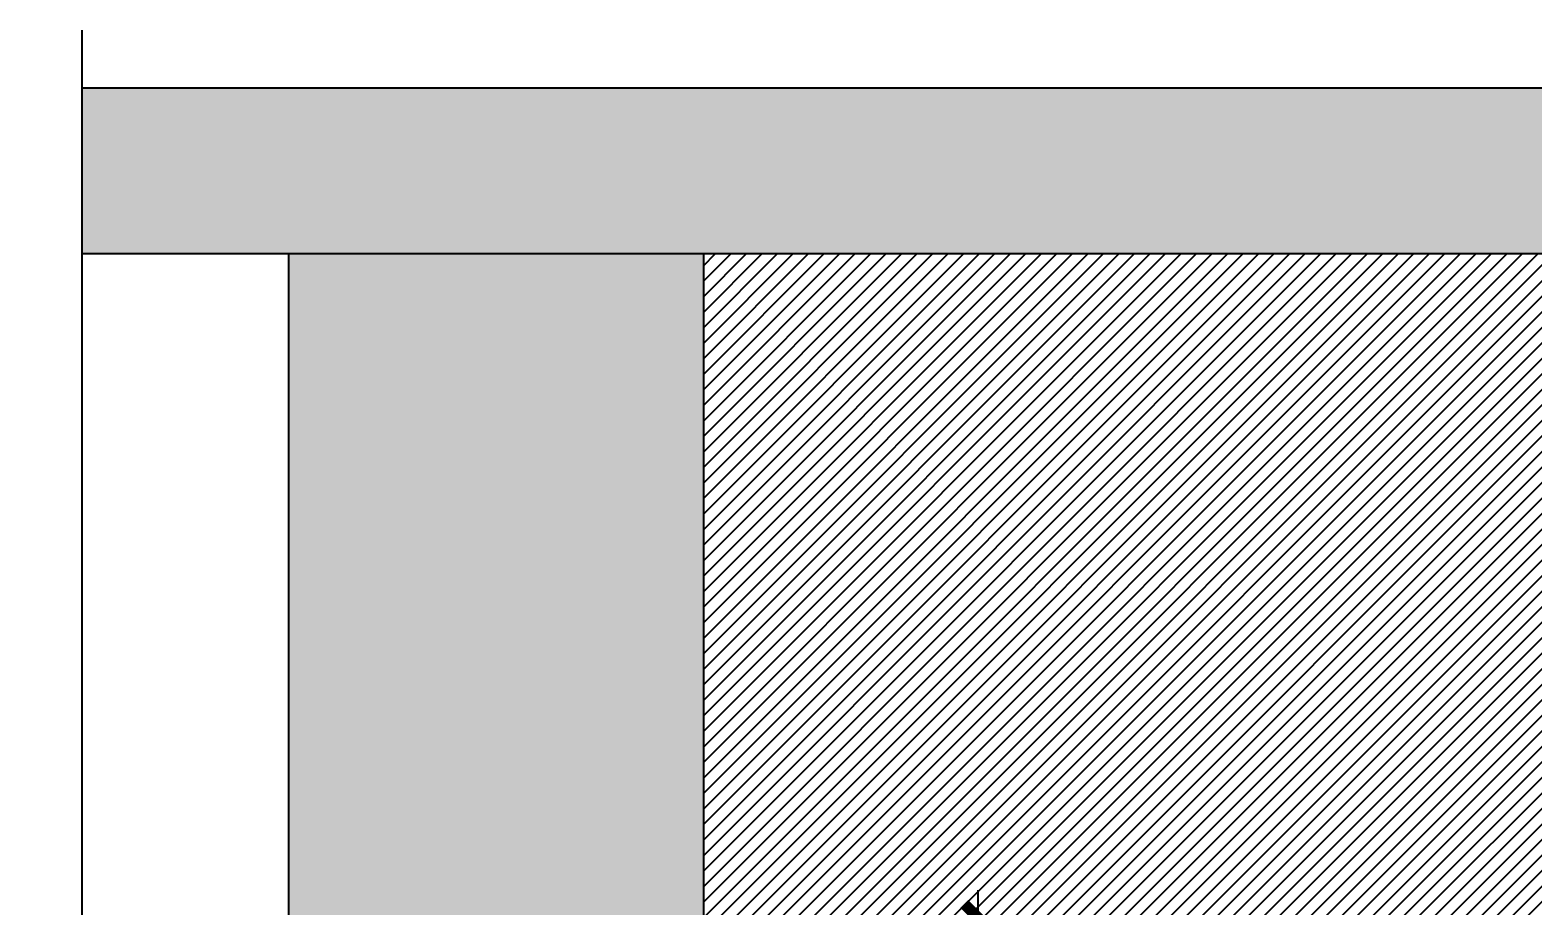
# Model space of a CAD drawing. Header units: millimetres. Extents: x 3111864 to 3154170, y -3068724 to -3044687.
# Drawn here: x 3122052 to 3123139, y -3065557 to -3064924 of the extents above; entities that cross this region are included whole.
import ezdxf

# ---------------------------------------------------------------- set-up
doc = ezdxf.new("R2010")
doc.units = ezdxf.units.MM
doc.header["$LTSCALE"] = 500
doc.header["$MEASUREMENT"] = 0
doc.header["$PDMODE"] = 2
doc.layers.get('0').update_dxf_attribs({"linetype": 'CONTINUOUS'})
doc.layers.get('DEFPOINTS').update_dxf_attribs({"linetype": 'CONTINUOUS'})
for name, color, linetype in [('D-节点填充', 250, 'CONTINUOUS'), ('E-楼板、墙体', 6, 'CONTINUOUS'), ('W-尺寸', 5, 'CONTINUOUS'), ('W-索引符号', 2, 'CONTINUOUS')]:
    doc.layers.add(name, color=color, linetype=linetype)
doc.styles.add('DIM', font='SimSun.ttf', dxfattribs={"width": 0.7})
doc.dimstyles.new('20', dxfattribs={"dimscale": 20, "dimtxt": 2, "dimasz": 1, "dimexe": 1, "dimexo": 1, "dimgap": 0.5, "dimtad": 1, "dimdec": 0, "dimzin": 0, "dimdsep": 46, "dimtxsty": 'DIM', "dimblk": 'ARCHTICK', "dimcen": 0, "dimclrd": 5, "dimclre": 5, "dimclrt": 35, "dimadec": 0, "dimazin": 0, "dimtfac": 0.5, "dimtdec": 0, "dimtix": 1, "dimtmove": 2, "dimatfit": 2, "dimldrblk": 'A', "dimfxl": 0, "dimtolj": 1, "dimtzin": 0, "dimlwd": -1, "dimlwe": -1, "dimarcsym": 0})

# ---------------------------------------------------------------- blocks, each defined once
blk = doc.blocks.new('*U1124')
at = {"color": 35}
blk.add_lwpolyline([(85.19290306837948, 0), (1.438751633471838, 0), (2.548763485443487, -1.426411790124121, -0.9012426957163656), (2.145204766356528, -1.813903905069992), (-2.145204766356528, 1.813903905069992, 0.9012426957168463), (-2.548763485465315, 1.426411790118664), (-1.438751633487755, 0), (-85.19290306837948, 7.983845200902733e-15)], format="xyb", dxfattribs=at)
blk = doc.blocks.new('_ArchTick')
at = {"color": 0, "linetype": 'ByBlock', "const_width": 0.4}
blk.add_lwpolyline([(-0.5, -0.5), (0.5, 0.5)], dxfattribs=at)
blk = doc.blocks.new('*D1453')
at = {"layer": 'DEFPOINTS', "color": 0, "ltscale": 100}
for p in [(3122823.250562818, -3065565.779874709), (3122737.855723792, -3065615.779874709), (3122823.250562818, -3065615.779874709, -8.477395143876653e-09)]:
    blk.add_point(p, dxfattribs=at)
at = {"layer": 'W-尺寸', "color": 5, "ltscale": 100}
for p, q in [((3122737.855723792, -3065565.779874709), (3122737.855723792, -3065545.779874709)), ((3122803.250562818, -3065565.779874709), (3122717.855723792, -3065565.779874709)), ((3122737.855723792, -3065565.779874709), (3122737.855723792, -3065615.779874709)), ((3122803.250562818, -3065615.779874709), (3122717.855723792, -3065615.779874709)), ((3122737.855723792, -3065615.779874709), (3122737.855723792, -3065635.779874709))]:
    blk.add_line(p, q, dxfattribs=at)
at = {"layer": 'W-尺寸', "color": 5, "ltscale": 100, "xscale": 20, "yscale": 20, "zscale": 20}
for p, rotation in [((3122737.855723792, -3065565.779874709), 270), ((3122737.855723792, -3065615.779874709), 90)]:
    blk.add_blockref('_ArchTick', p, dxfattribs=dict(at, rotation=rotation))
at = {"layer": 'W-尺寸', "color": 35, "ltscale": 100, "insert": (3122707.855723793, -3065590.779874709), "char_height": 40, "attachment_point": 5, "rotation": 90, "style": 'DIM'}
blk.add_mtext('\\A1;50', dxfattribs=at)
blk = doc.blocks.new('A')
for p, q in [((-1.435067392276323, 1.147654099946521), (-1.089590771724033, 1.437450103912851)), ((-1.435067392276323, 1.147654099946521), (-0.3688396396728422, 0)), ((-1.089590771724033, 1.437450103912851), (0, 0)), ((-0.3688396396728422, 3.638e-12), (-2.127066897330223, 0)), ((-1.435067392276323, -1.147654099946521), (-0.3688396396728422, 0)), ((-1.089590771724033, -1.437450103912851), (0, 0)), ((-1.435067392276323, -1.147654099946521), (-1.089590771724033, -1.437450103912851))]:
    blk.add_line(p, q)
for points in [[(-1.435067392276323, 1.147654099946521), (-1.089590771724033, 1.437450103912851), (-0.3688396396728422, 0), (0, 0)], [(-1.435067392276323, -1.147654099946521), (-1.089590771724033, -1.437450103912851), (-0.3688396396728422, 0), (0, 0)]]:
    blk.add_solid(points)

msp = doc.modelspace()

# ---------------------------------------------------------------- hatches: boundary and pattern name
at = {"layer": 'D-节点填充', "ltscale": 0.15}
h = msp.add_hatch(dxfattribs=at)
h.set_pattern_fill('ANSI31', color=256, scale=5, style=0)
h.set_pattern_definition([(45, (3122539.172314254, -3065565.779874709), (-5.61266007566822, 5.612660075668221), [])])
h.paths.add_polyline_path([(3122539.172314254, -3065085.779874709), (3122539.172314254, -3065565.779874709), (3123739.171185745, -3065565.779874709), (3123969.635562139, -3065565.779874709), (3123969.635562139, -3065085.779874709)])
at = {"layer": 'W-尺寸', "ltscale": 100}
h = msp.add_hatch(color=251, dxfattribs=at)
h.paths.add_polyline_path([(3123969.635562139, -3068185.779874709), (3123969.635562139, -3068065.779874709), (3122089.768079347, -3068065.779874709), (3122089.768079347, -3068185.779874709)])
h.paths.add_polyline_path([(3122089.768079347, -3064965.779874709), (3122089.768079347, -3065085.779874709), (3123969.635562139, -3065085.779874709), (3123969.635562139, -3064965.779874709)])
msp.add_hatch(color=251, dxfattribs=at).paths.add_polyline_path([(3122539.172314254, -3065085.779874709), (3122239.172314254, -3065085.779874709), (3122239.172314254, -3068065.779874709), (3122539.172314254, -3068065.779874709)])

# ---------------------------------------------------------------- linework, layer by layer
at = {"layer": 'E-楼板、墙体'}
for p, q in [((3123969.635562139, -3064965.779874709, -9.752699792951826e-07), (3122089.768079347, -3064965.779874709, -1.291871322708861e-08)), ((3123969.635562139, -3065085.779874709, -9.752699792951826e-07), (3122089.768079347, -3065085.779874709, -1.291871322708861e-08)), ((3122239.172314254, -3065085.779874709), (3122239.172314254, -3068065.779874709)), ((3122539.172314254, -3065085.779874709), (3122539.172314254, -3068065.779874709))]:
    msp.add_line(p, q, dxfattribs=at)

# ---------------------------------------------------------------- block references
at = {"layer": 'W-索引符号', "color": 1, "xscale": 20, "yscale": 20, "zscale": 20, "rotation": 270}
msp.add_blockref('*U1124', (3122089.768079347, -3066627.727032718), dxfattribs=at)

# ---------------------------------------------------------------- dimensions: what is measured, and where the dimension line sits
at = {"layer": 'W-尺寸', "color": 251, "ltscale": 100}
dim = msp.add_linear_dim(base=(3122737.855723792, -3065615.779874709), p1=(3122823.250562818, -3065565.779874709), p2=(3122823.250562818, -3065615.779874709, -8.477395143876653e-09), angle=90, dimstyle='20', dxfattribs=at)
dim.commit()
dim.dimension.update_dxf_attribs({"geometry": '*D1453', "text_midpoint": (3122707.855723793, -3065590.779874709)})

doc.saveas('drawing.dxf')
